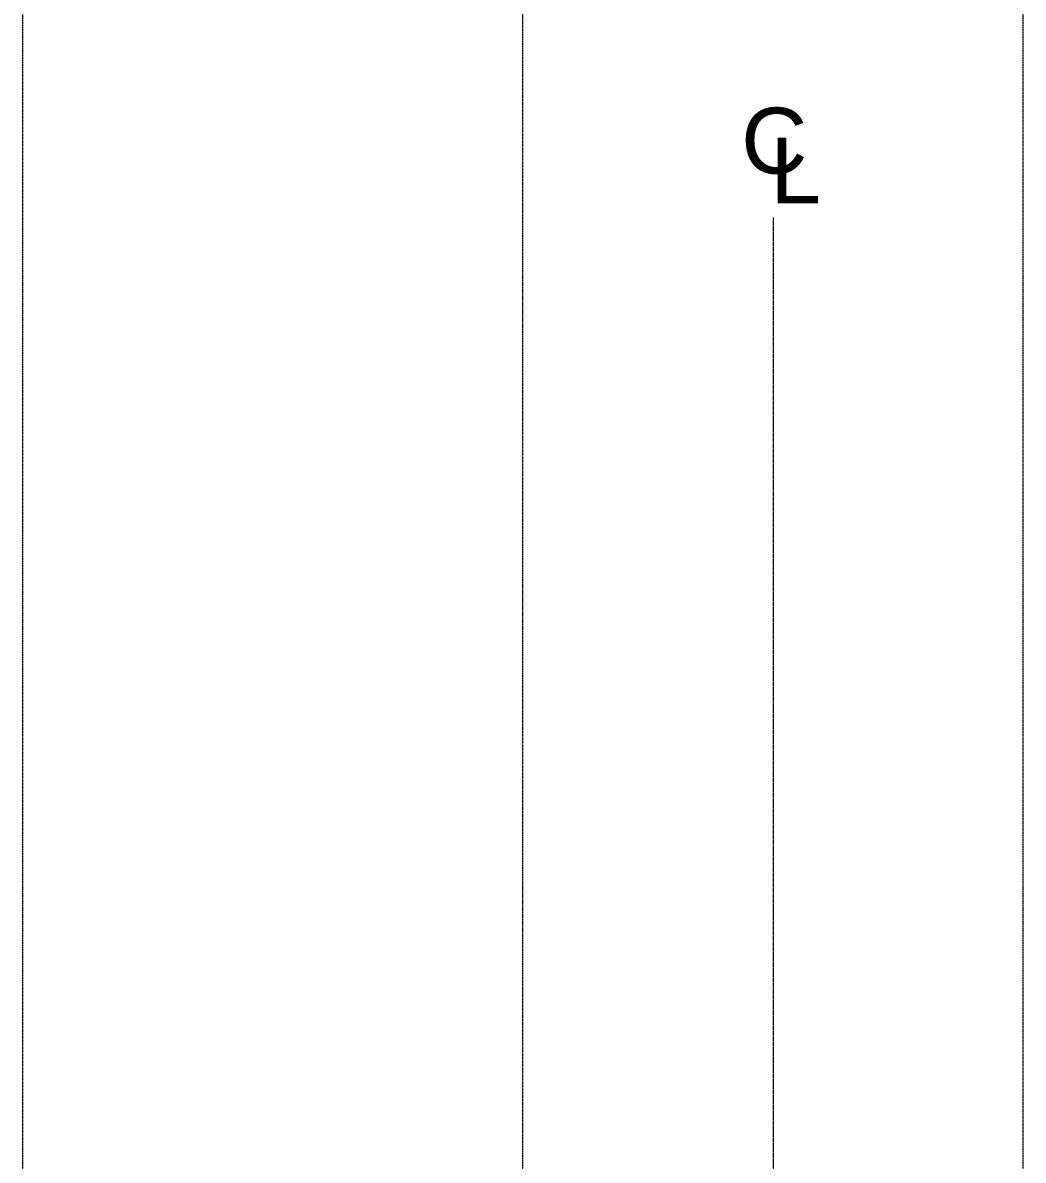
# Model space of a CAD drawing. Header units: millimetres. Extents: x 813027 to 1148939, y -931049 to -10.
# Drawn here: x 943040 to 965840, y -94354 to -68438 of the extents above; entities that cross this region are included whole.
import ezdxf

# ---------------------------------------------------------------- set-up
doc = ezdxf.new("R2010")
doc.units = ezdxf.units.MM
doc.linetypes.add('DPA_Grid _ Level 500', pattern=[5.5, 2.75, -0.75, 1.25, -0.75])
doc.linetypes.add('DPA_Hidden 100', pattern=[6, 4, -2])
for name, color, linetype, lineweight in [('A-DETL-HDLN', 2, 'DPA_Hidden 100', 9), ('G-ANNO-TEXT', 3, 'Continuous', 9), ('S-GRID', 251, 'Continuous', 9)]:
    doc.layers.add(name, color=color, linetype=linetype, lineweight=lineweight)
doc.styles.add('Arial_1', font='arial.ttf', dxfattribs={"height": 1500})

msp = doc.modelspace()

# ---------------------------------------------------------------- linework, layer by layer
at = {"layer": 'A-DETL-HDLN'}
msp.add_line((960140, -72885.6), (960140, -107790), dxfattribs=at)
at = {"layer": 'S-GRID', "linetype": 'DPA_Grid _ Level 500'}
for p, q in [((943040, -191381.7), (943040, -15135.4)), ((954440, -191381.7), (954440, -15135.4)), ((965840, -191381.7), (965840, -15135.4))]:
    msp.add_line(p, q, dxfattribs=at)

# ---------------------------------------------------------------- texts
at = {"layer": 'G-ANNO-TEXT', "color": 7, "char_height": 1500, "attachment_point": 1, "style": 'Arial_1'}
for s, insert, width in [('C', (959409.7, -70373.8), 1843.881), ('L', (960070.1, -71052.8), 1443.038)]:
    msp.add_mtext(s, dxfattribs=dict(at, insert=insert, width=width))

doc.saveas('drawing.dxf')
